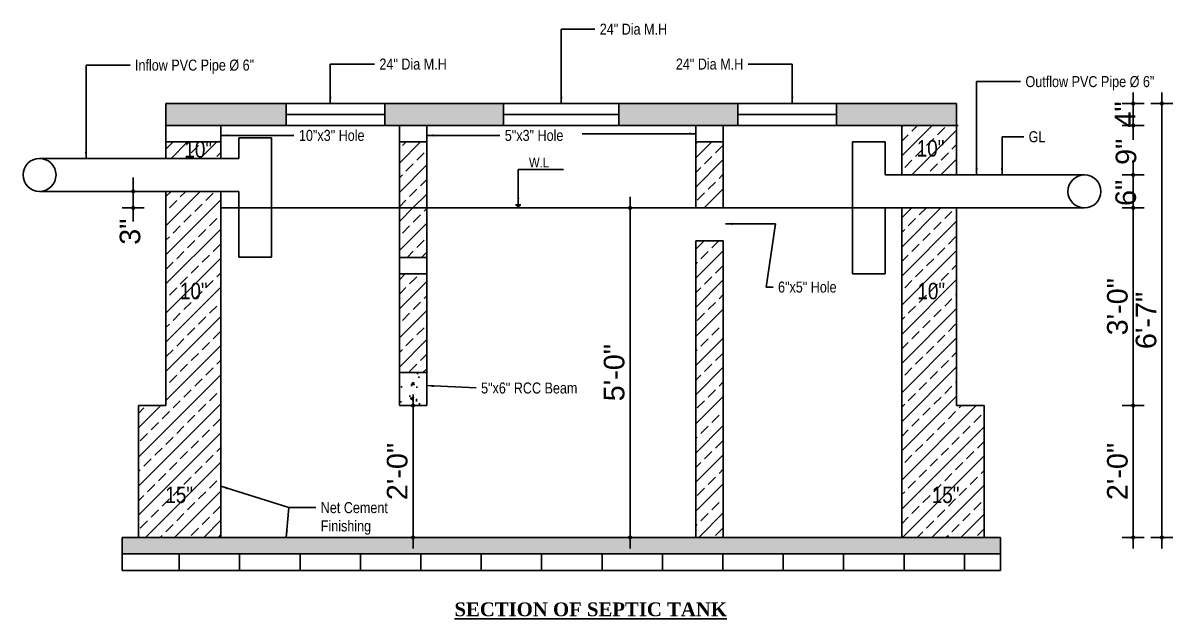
# Model space of a CAD drawing. Header units: inches. Extents: x -4010 to 92088, y -38563 to -1318.
# Drawn here: x 89758.4 to 89968.3, y -35111.9 to -35003.4 of the extents above; entities that cross this region are included whole.
import ezdxf

# ---------------------------------------------------------------- set-up
doc = ezdxf.new("R2010")
doc.units = ezdxf.units.IN
doc.header["$MEASUREMENT"] = 0
doc.header["$PDMODE"] = 99
doc.layers.add('col', color=5, linetype='Continuous')
doc.styles.add('ARIAL', font='arial.ttf')
doc.styles.get("Standard").update_dxf_attribs({"font": 'ARIALN.TTF'})
doc.dimstyles.new('3-8', dxfattribs={"dimscale": 1.25, "dimtxt": 6, "dimasz": 2, "dimexe": 0.18, "dimexo": 6, "dimgap": 0, "dimtad": 0, "dimdec": 0, "dimzin": 3, "dimdsep": 46, "dimlunit": 3, "dimtxsty": 'ARIAL', "dimblk": 'DD', "dimcen": 1, "dimse1": 1, "dimse2": 1, "dimclrd": 256, "dimclrt": 256, "dimadec": 0, "dimazin": 0, "dimtfac": 0.5, "dimtdec": 0, "dimtmove": 2, "dimatfit": 0, "dimfxl": 0.18, "dimtvp": 0.75, "dimfrac": 1, "dimtolj": 1, "dimtzin": 0, "dimarcsym": 0})
pattern_1 = [(45, (89291.8155, -35771.5115), (-2.65165, 2.65165), []), (45, (89294.467, -35771.5115), (-2.65165, 2.65165), [1.875, -0.9375])]
pattern_2 = [(45, (89291.8155, -35765.5115), (-2.65165, 2.65165), []), (45, (89294.467, -35765.5115), (-2.65165, 2.65165), [1.875, -0.9375])]

# ---------------------------------------------------------------- blocks, each defined once
blk = doc.blocks.new('DD')
for p, q in [((-1.6, 0), (1.6, 0)), ((0, 1.6), (0, -1.6))]:
    blk.add_line(p, q)
at = {"const_width": 0.3}
blk.add_lwpolyline([(-0.15, 0, 1), (0.15, 0, 1)], format="xyb", close=True, dxfattribs=at)
blk = doc.blocks.new('*D1397')
at = {"layer": 'col', "lineweight": -2}
blk.add_line((89960.56, -35095.78), (89960.56, -35074.28), dxfattribs=at)
at = {"layer": 'Defpoints', "color": 0}
for p in [(89949.87, -35073.03), (89960.56, -35073.03), (89949.87, -35097.03)]:
    blk.add_point(p, dxfattribs=at)
at = {"layer": 'col', "lineweight": -2, "xscale": 1.25, "yscale": 1.25, "zscale": 1.25}
for p, rotation in [((89960.56, -35073.03), 90), ((89960.56, -35097.03), 270)]:
    blk.add_blockref('DD', p, dxfattribs=dict(at, rotation=rotation))
at = {"layer": 'col', "insert": (89957.69, -35085.03), "char_height": 3.75, "attachment_point": 5, "rotation": 90, "style": 'ARIAL'}
blk.add_mtext('\\A1;2\'-0"', dxfattribs=at)
blk = doc.blocks.new('*D1398')
at = {"layer": 'col', "lineweight": -2}
blk.add_line((89960.56, -35071.78), (89960.56, -35038.28), dxfattribs=at)
at = {"layer": 'Defpoints', "color": 0}
for p in [(89955.06, -35037.03), (89960.56, -35037.03), (89949.87, -35073.03)]:
    blk.add_point(p, dxfattribs=at)
at = {"layer": 'col', "lineweight": -2, "xscale": 1.25, "yscale": 1.25, "zscale": 1.25}
for p, rotation in [((89960.56, -35037.03), 90), ((89960.56, -35073.03), 270)]:
    blk.add_blockref('DD', p, dxfattribs=dict(at, rotation=rotation))
at = {"layer": 'col', "insert": (89957.69, -35055.03), "char_height": 3.75, "attachment_point": 5, "rotation": 90, "style": 'ARIAL'}
blk.add_mtext('\\A1;3\'-0"', dxfattribs=at)
blk = doc.blocks.new('*D1399')
at = {"layer": 'col', "lineweight": -2}
for p, q in [((89960.56, -35023.28), (89960.56, -35024.66)), ((89960.56, -35029.78), (89960.56, -35028.97))]:
    blk.add_line(p, q, dxfattribs=at)
at = {"layer": 'Defpoints', "color": 0}
for p in [(89948.97, -35022.03), (89960.56, -35022.03), (89955.06, -35031.03)]:
    blk.add_point(p, dxfattribs=at)
at = {"layer": 'col', "lineweight": -2, "xscale": 1.25, "yscale": 1.25, "zscale": 1.25}
for p, rotation in [((89960.56, -35022.03), 90), ((89960.56, -35031.03), 270)]:
    blk.add_blockref('DD', p, dxfattribs=dict(at, rotation=rotation))
at = {"layer": 'col', "insert": (89959.26, -35026.82), "char_height": 3.75, "attachment_point": 5, "rotation": 90, "style": 'ARIAL'}
blk.add_mtext('\\A1;9"', dxfattribs=at)
blk = doc.blocks.new('*D1400')
at = {"layer": 'col', "lineweight": -2}
blk.add_line((89960.57, -35020.78), (89960.57, -35019.28), dxfattribs=at)
at = {"layer": 'Defpoints', "color": 0}
for p in [(89949.16, -35018.03), (89960.57, -35018.03), (89948.97, -35022.03)]:
    blk.add_point(p, dxfattribs=at)
at = {"layer": 'col', "lineweight": -2, "xscale": 1.25, "yscale": 1.25, "zscale": 1.25}
for p, rotation in [((89960.57, -35018.03), 90), ((89960.57, -35022.03), 270)]:
    blk.add_blockref('DD', p, dxfattribs=dict(at, rotation=rotation))
at = {"layer": 'col', "insert": (89959.04, -35020.03), "char_height": 3.75, "attachment_point": 5, "rotation": 90, "style": 'ARIAL'}
blk.add_mtext('\\A1;4"', dxfattribs=at)
blk = doc.blocks.new('*D1401')
at = {"layer": 'col', "lineweight": -2}
blk.add_line((89965.78, -35019.28), (89965.78, -35095.78), dxfattribs=at)
at = {"layer": 'Defpoints', "color": 0}
for p in [(89949.47, -35018.03), (89952.87, -35097.03), (89965.78, -35097.03)]:
    blk.add_point(p, dxfattribs=at)
at = {"layer": 'col', "lineweight": -2, "xscale": 1.25, "yscale": 1.25, "zscale": 1.25}
for p, rotation in [((89965.78, -35018.03), 90), ((89965.78, -35097.03), 270)]:
    blk.add_blockref('DD', p, dxfattribs=dict(at, rotation=rotation))
at = {"layer": 'col', "insert": (89962.91, -35057.53), "char_height": 3.75, "attachment_point": 5, "rotation": 90, "style": 'ARIAL'}
blk.add_mtext('\\A1;6\'-7"', dxfattribs=at)
blk = doc.blocks.new('*D1380')
at = {"layer": 'col', "lineweight": -2}
blk.add_line((89868.92, -35038.28), (89868.92, -35095.78), dxfattribs=at)
at = {"layer": 'Defpoints', "color": 0}
for p in [(89870.17, -35037.03), (89868.92, -35097.03), (89872.44, -35097.03)]:
    blk.add_point(p, dxfattribs=at)
at = {"layer": 'col', "lineweight": -2, "xscale": 1.25, "yscale": 1.25, "zscale": 1.25}
for p, rotation in [((89868.92, -35037.03), 90), ((89868.92, -35097.03), 270)]:
    blk.add_blockref('DD', p, dxfattribs=dict(at, rotation=rotation))
at = {"layer": 'col', "insert": (89866.04, -35067.03), "char_height": 3.75, "attachment_point": 5, "rotation": 90, "style": 'ARIAL'}
blk.add_mtext('\\A1;5\'-0"', dxfattribs=at)
blk = doc.blocks.new('*D1381')
at = {"layer": 'col', "lineweight": -2}
for p, q in [((89960.56, -35029.78), (89960.56, -35028.53)), ((89960.56, -35037.03), (89960.56, -35031.03)), ((89960.56, -35038.28), (89960.56, -35039.53))]:
    blk.add_line(p, q, dxfattribs=at)
at = {"layer": 'Defpoints', "color": 0}
for p in [(89960.56, -35031.03), (89960.56, -35031.03), (89960.56, -35037.03)]:
    blk.add_point(p, dxfattribs=at)
at = {"layer": 'col', "lineweight": -2, "xscale": 1.25, "yscale": 1.25, "zscale": 1.25}
for p, rotation in [((89960.56, -35031.03), 270), ((89960.56, -35037.03), 90)]:
    blk.add_blockref('DD', p, dxfattribs=dict(at, rotation=rotation))
at = {"layer": 'col', "insert": (89959.21, -35034.3), "char_height": 3.75, "attachment_point": 5, "rotation": 90, "style": 'ARIAL'}
blk.add_mtext('\\A1;6"', dxfattribs=at)
blk = doc.blocks.new('*D1402')
at = {"layer": 'col', "lineweight": -2}
blk.add_line((89829.4, -35095.78), (89829.4, -35074.28), dxfattribs=at)
at = {"layer": 'Defpoints', "color": 0}
for p in [(89829.4, -35073.03), (89829.4, -35073.03), (89831.13, -35097.03)]:
    blk.add_point(p, dxfattribs=at)
at = {"layer": 'col', "lineweight": -2, "xscale": 1.25, "yscale": 1.25, "zscale": 1.25}
for p, rotation in [((89829.4, -35073.03), 90), ((89829.4, -35097.03), 270)]:
    blk.add_blockref('DD', p, dxfattribs=dict(at, rotation=rotation))
at = {"layer": 'col', "insert": (89826.53, -35085.03), "char_height": 3.75, "attachment_point": 5, "rotation": 90, "style": 'ARIAL'}
blk.add_mtext('\\A1;2\'-0"', dxfattribs=at)
blk = doc.blocks.new('*D1403')
at = {"layer": 'col', "lineweight": -2}
for p, q in [((89778.45, -35032.78), (89778.45, -35031.53)), ((89778.45, -35037.03), (89778.45, -35034.03)), ((89778.45, -35038.28), (89778.45, -35039.53))]:
    blk.add_line(p, q, dxfattribs=at)
at = {"layer": 'Defpoints', "color": 0}
for p in [(89778.45, -35034.03), (89781.39, -35034.03), (89784.4, -35037.03)]:
    blk.add_point(p, dxfattribs=at)
at = {"layer": 'col', "lineweight": -2, "xscale": 1.25, "yscale": 1.25, "zscale": 1.25}
for p, rotation in [((89778.45, -35034.03), 270), ((89778.45, -35037.03), 90)]:
    blk.add_blockref('DD', p, dxfattribs=dict(at, rotation=rotation))
at = {"layer": 'col', "insert": (89777.87, -35041.37), "char_height": 3.75, "attachment_point": 5, "rotation": 90, "style": 'ARIAL'}
blk.add_mtext('\\A1;3"', dxfattribs=at)

msp = doc.modelspace()

# ---------------------------------------------------------------- hatches: boundary and pattern name
at = {"layer": 'col'}
h = msp.add_hatch(dxfattribs=at)
h.set_pattern_fill('AR-CONC', color=256, scale=0.75, style=0)
h.set_pattern_definition([(50, (89291.8155, -35765.5115), (5.379451, -0.470641), [0.5625, -6.1875]), (355, (89291.8155, -35765.5115), (-1.040635, 5.64144), [0.45, -4.95]), (100.4514, (89292.264, -35765.5507), (4.33882, 5.170797), [0.47805, -5.258566]), (46.1842, (89291.8155, -35764.0115), (8.00431, -1.241393), [0.84375, -9.28125]), (96.6356, (89292.4825, -35764.115), (7.00997, 7.305884), [0.71708, -7.88785]), (351.1842, (89291.8155, -35764.0115), (7.009965, 7.30589), [0.675, -7.425]), (21, (89292.5655, -35764.3865), (4.476803, -3.019642), [0.5625, -6.1875]), (326, (89292.5655, -35764.3865), (1.824865, 5.438625), [0.45, -4.95]), (71.4514, (89292.9386, -35764.638), (6.30167, 2.41898), [0.47805, -5.258566]), (37.5, (89291.8155, -35765.5115), (0.091199, 2.496704), [0, -4.89, 0, -5.025, 0, -4.96875]), (7.5, (89291.8155, -35765.5115), (1.9730215, 2.958088), [0, -2.865, 0, -4.7775, 0, -1.89375]), (327.5, (89290.143, -35765.5115), (4.0036683, -0.1691615), [0, -1.875, 0, -5.85, 0, -7.7625]), (317.5, (89289.393, -35765.5115), (4.373896, 0.750787), [0, -2.4375, 0, -3.885, 0, -5.5125])])
h.paths.add_polyline_path([(89845.901, -35022.032), (89845.901, -35018.032), (89824.274, -35018.032), (89824.274, -35022.032), (89826.901, -35022.032), (89831.901, -35022.032)])
h.paths.add_polyline_path([(89888.528, -35018.032), (89866.901, -35018.032), (89866.901, -35022.032), (89880.901, -35022.032), (89888.528, -35022.032)])
h.paths.add_polyline_path([(89928.401, -35022.032), (89928.401, -35018.032), (89906.528, -35018.032), (89906.528, -35022.032)])
h.paths.add_polyline_path([(89784.401, -35018.032), (89784.401, -35022.032), (89803.647, -35022.032), (89806.274, -35022.032), (89806.274, -35018.032)])
h = msp.add_hatch(dxfattribs=at)
h.set_pattern_fill('ANSI33', color=256, scale=15, style=0)
h.set_pattern_definition(pattern_2)
h.paths.add_polyline_path([(89794.401, -35028.032), (89794.401, -35025.032), (89784.401, -35025.032), (89784.401, -35028.032)])
h.paths.add_polyline_path([(89787.263, -35024.12), (89793.276, -35024.12), (89793.276, -35028.683), (89787.263, -35028.683)], flags=9)
h = msp.add_hatch(dxfattribs=at)
h.set_pattern_fill('ANSI33', color=256, scale=15, style=0)
h.set_pattern_definition(pattern_2)
h.paths.add_polyline_path([(89918.401, -35031.032), (89928.401, -35031.032), (89928.401, -35022.032), (89918.401, -35022.032)])
h.paths.add_polyline_path([(89920.64, -35023.934), (89926.653, -35023.934), (89926.653, -35028.497), (89920.64, -35028.497)], flags=24)
h = msp.add_hatch(dxfattribs=at)
h.set_pattern_fill('ANSI33', color=256, scale=15, style=0)
h.set_pattern_definition(pattern_2)
h.paths.add_polyline_path([(89826.901, -35025.032), (89826.901, -35037.032), (89831.901, -35037.032), (89831.901, -35025.032)])
h = msp.add_hatch(dxfattribs=at)
h.set_pattern_fill('ANSI33', color=256, scale=15, style=0)
h.set_pattern_definition(pattern_2)
h.paths.add_polyline_path([(89885.901, -35025.032), (89880.901, -35025.032), (89880.901, -35037.032), (89885.901, -35037.032)])
h = msp.add_hatch(dxfattribs=at)
h.set_pattern_fill('ANSI33', color=256, scale=15, style=0)
h.set_pattern_definition(pattern_1)
h.paths.add_polyline_path([(89928.401, -35073.032), (89928.401, -35037.032), (89918.401, -35037.032), (89918.401, -35097.032), (89933.401, -35097.032), (89933.401, -35073.032)])
h.paths.add_polyline_path([(89794.401, -35034.032), (89784.401, -35034.032), (89784.401, -35037.032), (89784.401, -35073.032), (89779.401, -35073.032), (89779.401, -35097.032), (89794.401, -35097.032)])
h.paths.add_polyline_path([(89920.763, -35049.913), (89926.775, -35049.913), (89926.775, -35054.477), (89920.763, -35054.477)], flags=24)
h.paths.add_polyline_path([(89923.382, -35087.011), (89929.395, -35087.011), (89929.395, -35091.574), (89923.382, -35091.574)], flags=24)
h.paths.add_polyline_path([(89786.461, -35049.913), (89792.473, -35049.913), (89792.473, -35054.477), (89786.461, -35054.477)], flags=24)
h.paths.add_polyline_path([(89783.794, -35087.011), (89789.807, -35087.011), (89789.807, -35091.574), (89783.794, -35091.574)], flags=24)
h = msp.add_hatch(dxfattribs=at)
h.set_pattern_fill('ANSI33', color=256, scale=15, style=0)
h.set_pattern_definition(pattern_2)
h.paths.add_polyline_path([(89826.901, -35046.047), (89831.901, -35046.047), (89831.901, -35037.032), (89826.901, -35037.032)])
h.paths.add_polyline_path([(89826.901, -35067.032), (89831.901, -35067.032), (89831.901, -35049.047), (89826.901, -35049.047)])
h = msp.add_hatch(dxfattribs=at)
h.set_pattern_fill('ANSI33', color=256, scale=15, style=0)
h.set_pattern_definition(pattern_1)
h.paths.add_polyline_path([(89880.901, -35097.032), (89885.901, -35097.032), (89885.901, -35043.032), (89880.901, -35043.032)])
h = msp.add_hatch(dxfattribs=at)
h.set_pattern_fill('AR-CONC', color=256, scale=0.75, style=0)
h.set_pattern_definition([(50, (89291.8155, -35771.5115), (5.379451, -0.47064), [0.5625, -6.1875]), (355, (89291.8155, -35771.5115), (-1.040635, 5.64144), [0.45, -4.95]), (100.4514, (89292.264, -35771.5507), (4.33882, 5.170797), [0.47805, -5.258566]), (46.1842, (89291.8155, -35770.0115), (8.00431, -1.241393), [0.84375, -9.28125]), (96.6356, (89292.4825, -35770.115), (7.00997, 7.305884), [0.71708, -7.88785]), (351.1842, (89291.8155, -35770.0115), (7.009965, 7.30589), [0.675, -7.425]), (21, (89292.5655, -35770.3865), (4.476803, -3.019642), [0.5625, -6.1875]), (326, (89292.5655, -35770.3865), (1.824865, 5.438625), [0.45, -4.95]), (71.4514, (89292.9386, -35770.638), (6.30167, 2.41898), [0.47805, -5.258566]), (37.5, (89291.8155, -35771.5115), (0.091199, 2.496704), [0, -4.89, 0, -5.025, 0, -4.96875]), (7.5, (89291.8155, -35771.5115), (1.9730215, 2.958088), [0, -2.865, 0, -4.7775, 0, -1.89375]), (327.5, (89290.143, -35771.5115), (4.0036683, -0.1691615), [0, -1.875, 0, -5.85, 0, -7.7625]), (317.5, (89289.393, -35771.5115), (4.373896, 0.750787), [0, -2.4375, 0, -3.885, 0, -5.5125])])
h.paths.add_polyline_path([(89826.901, -35073.032), (89831.901, -35073.032), (89831.901, -35067.032), (89826.901, -35067.032)])
h = msp.add_hatch(dxfattribs=at)
h.set_pattern_fill('AR-CONC', color=256, scale=0.75, style=0)
h.set_pattern_definition([(50, (89291.8155, -35765.5115), (5.379451, -0.47064), [0.5625, -6.1875]), (355, (89291.8155, -35765.5115), (-1.040635, 5.64144), [0.45, -4.95]), (100.4514, (89292.264, -35765.5507), (4.33882, 5.170797), [0.47805, -5.258566]), (46.1842, (89291.8155, -35764.0115), (8.00431, -1.241393), [0.84375, -9.28125]), (96.6356, (89292.4825, -35764.115), (7.00997, 7.305884), [0.71708, -7.88785]), (351.1842, (89291.8155, -35764.0115), (7.009965, 7.30589), [0.675, -7.425]), (21, (89292.5655, -35764.3865), (4.476803, -3.019642), [0.5625, -6.1875]), (326, (89292.5655, -35764.3865), (1.824865, 5.438625), [0.45, -4.95]), (71.4514, (89292.9386, -35764.638), (6.30167, 2.41898), [0.47805, -5.258566]), (37.5, (89291.8155, -35765.5115), (0.091199, 2.496704), [0, -4.89, 0, -5.025, 0, -4.96875]), (7.5, (89291.8155, -35765.5115), (1.9730215, 2.958088), [0, -2.865, 0, -4.7775, 0, -1.89375]), (327.5, (89290.143, -35765.5115), (4.0036683, -0.1691615), [0, -1.875, 0, -5.85, 0, -7.7625]), (317.5, (89289.393, -35765.5115), (4.373896, 0.750787), [0, -2.4375, 0, -3.885, 0, -5.5125])])
h.paths.add_polyline_path([(89936.401, -35100.032), (89936.401, -35097.032), (89776.401, -35097.032), (89776.401, -35100.032)])
h = msp.add_hatch(dxfattribs=at)
h.set_pattern_fill('BRICK', color=256, scale=22, style=0)
h.set_pattern_definition([(0, (89291.8155, -35765.5115), (0, 5.5), []), (90, (89291.816, -35765.511), (-11, 7e-16), [5.5, -5.5]), (90, (89297.316, -35765.511), (-11, 7e-16), [-5.5, 5.5])])
h.paths.add_polyline_path([(89936.401, -35103.032), (89936.401, -35100.032), (89776.401, -35100.032), (89776.401, -35103.032)])

# ---------------------------------------------------------------- linework, layer by layer
for p, q in [((89784.401, -35028.032), (89784.401, -35018.032)), ((89784.401, -35018.032), (89928.401, -35018.032)), ((89806.274, -35022.032), (89806.274, -35018.032)), ((89824.274, -35022.032), (89824.274, -35018.032)), ((89845.901, -35022.032), (89845.901, -35018.032)), ((89866.901, -35022.032), (89866.901, -35018.032)), ((89888.528, -35022.032), (89888.528, -35018.032)), ((89906.528, -35022.032), (89906.528, -35018.032)), ((89928.401, -35031.032), (89928.401, -35018.032)), ((89806.274, -35020.032), (89824.274, -35020.032)), ((89845.901, -35020.032), (89866.901, -35020.032)), ((89906.528, -35020.032), (89888.528, -35020.032)), ((89784.401, -35022.032), (89803.647, -35022.032)), ((89794.401, -35028.032), (89794.401, -35022.032)), ((89826.901, -35022.032), (89803.647, -35022.032)), ((89826.901, -35073.032), (89826.901, -35022.032)), ((89826.901, -35022.032), (89831.901, -35022.032)), ((89831.901, -35073.032), (89831.901, -35022.032)), ((89831.901, -35022.032), (89880.901, -35022.032)), ((89880.901, -35037.032), (89880.901, -35022.032)), ((89880.901, -35022.032), (89928.651, -35022.032)), ((89885.901, -35037.032), (89885.901, -35022.032)), ((89918.401, -35031.032), (89918.401, -35022.032)), ((89784.401, -35025.032), (89794.401, -35025.032)), ((89797.647, -35028.032), (89797.647, -35024.307)), ((89797.647, -35024.307), (89803.647, -35024.307)), ((89803.647, -35024.307), (89803.647, -35046.032)), ((89826.901, -35025.032), (89831.901, -35025.032)), ((89880.901, -35025.032), (89885.901, -35025.032)), ((89909.405, -35025.032), (89909.405, -35049.032)), ((89915.405, -35025.032), (89909.405, -35025.032)), ((89915.405, -35031.032), (89915.405, -35025.032)), ((89797.647, -35028.032), (89761.373, -35028.032)), ((89915.405, -35031.032), (89951.678, -35031.032)), ((89797.647, -35034.032), (89761.373, -35034.032)), ((89784.401, -35037.032), (89784.401, -35034.032)), ((89794.401, -35097.032), (89794.401, -35034.032)), ((89797.647, -35034.032), (89797.647, -35046.032)), ((89848.08, -35036.453), (89849.039, -35036.453)), ((89848.209, -35036.608), (89848.911, -35036.608)), ((89784.401, -35073.032), (89784.401, -35037.032)), ((89784.401, -35037.032), (89784.401, -35037.032)), ((89794.401, -35037.032), (89918.401, -35037.032)), ((89848.343, -35036.769), (89848.777, -35036.769)), ((89848.444, -35036.891), (89848.675, -35036.891)), ((89880.901, -35037.032), (89885.901, -35037.032)), ((89915.405, -35037.032), (89951.678, -35037.032)), ((89915.405, -35037.032), (89915.405, -35049.032)), ((89918.401, -35097.032), (89918.401, -35037.032)), ((89928.401, -35073.032), (89928.401, -35037.032)), ((89928.401, -35037.032), (89928.401, -35037.032)), ((89880.901, -35097.032), (89880.901, -35043.032)), ((89885.901, -35043.032), (89880.901, -35043.032)), ((89885.901, -35097.032), (89885.901, -35043.032)), ((89803.647, -35046.032), (89797.647, -35046.032)), ((89826.901, -35046.047), (89831.901, -35046.047)), ((89826.901, -35049.047), (89831.901, -35049.047)), ((89909.405, -35049.032), (89915.405, -35049.032)), ((89831.901, -35067.032), (89826.901, -35067.032)), ((89779.401, -35097.032), (89779.401, -35073.032)), ((89779.401, -35073.032), (89784.401, -35073.032)), ((89831.901, -35073.032), (89826.901, -35073.032)), ((89928.401, -35073.032), (89933.401, -35073.032)), ((89933.401, -35097.032), (89933.401, -35073.032)), ((89776.401, -35097.032), (89936.401, -35097.032)), ((89776.401, -35103.032), (89776.401, -35097.032)), ((89936.401, -35103.032), (89936.401, -35097.032)), ((89776.401, -35100.032), (89936.401, -35100.032)), ((89776.401, -35103.032), (89936.401, -35103.032))]:
    msp.add_line(p, q, dxfattribs=at)
for centre in [(89761.373, -35031.032), (89951.678, -35034.032)]:
    msp.add_circle(centre, 3, dxfattribs=at)

# ---------------------------------------------------------------- texts
for s, insert, char_height, attachment_point in [('24" Dia M.H', (89863.405, -35003.489), 2, 1), ('Inflow PVC Pipe %%C 6"', (89778.753, -35010.038), 2, 1), ('24" Dia M.H', (89823.272, -35009.849), 2, 1), ('24" Dia M.H', (89889.53, -35009.849), 2, 3), ('Outflow PVC Pipe %%C 6"', (89940.932, -35013.038), 2, 1), ('10"x3" Hole', (89808.615, -35022.835), 2, 1), ('5"x3" Hole', (89846.115, -35022.835), 2, 1), ('GL', (89941.512, -35023.072), 2, 1), ('10"', (89790.269, -35026.402), 3, 5), ('10"', (89923.647, -35026.215), 3, 5), ('W.L', (89852.346, -35028.771), 1.8, 5), ('10"', (89789.467, -35052.195), 3, 5), ('6"x5" Hole', (89895.868, -35050.441), 2, 1), ('10"', (89923.769, -35052.195), 3, 5), ('5"x6" RCC Beam', (89841.792, -35068.826), 2, 1), ('15"', (89786.801, -35089.293), 3, 5), ('15"', (89926.389, -35089.293), 3, 5), ('Net Cement\\PFinishing', (89812.589, -35090.607), 2, 1)]:
    msp.add_mtext(s, dxfattribs=dict(at, insert=insert, char_height=char_height, attachment_point=attachment_point))
at = {"layer": 'col', "insert": (89836.942, -35108.873), "char_height": 2.5, "width": 81.96997, "attachment_point": 1}
msp.add_mtext('\\pt22.5;{\\fTimes New Roman|b1|i0|c0|p18;\\LSECTION OF SEPTIC TANK}', dxfattribs=at)

# ---------------------------------------------------------------- dimensions: what is measured, and where the dimension line sits
at = {"layer": 'col'}
for base, p1, p2, picture, middle in [((89960.574, -35018.032), (89948.97, -35022.032), (89949.156, -35018.032), '*D1400', (89959.039, -35020.032)), ((89960.565, -35022.032), (89955.058, -35031.032), (89948.97, -35022.032), '*D1399', (89959.257, -35026.817)), ((89960.565, -35031.032), (89960.565, -35037.032), (89960.565, -35031.032), '*D1381', (89959.212, -35034.304)), ((89778.449, -35034.032), (89784.401, -35037.032), (89781.392, -35034.032), '*D1403', (89777.873, -35041.37))]:
    dim = msp.add_linear_dim(base=base, p1=p1, p2=p2, angle=90, dimstyle='3-8', override={"dimtxt": 3, "dimasz": 1}, dxfattribs=at)
    dim.commit()
    dim.dimension.update_dxf_attribs({"geometry": picture, "text_midpoint": middle, "dimtype": 160})
for base, p1, p2, picture, middle in [((89965.782, -35097.032), (89949.469, -35018.032), (89952.869, -35097.032), '*D1401', (89962.91, -35057.532)), ((89868.916, -35097.032), (89870.173, -35037.032), (89872.436, -35097.032), '*D1380', (89866.044, -35067.032)), ((89960.565, -35037.032), (89949.869, -35073.032), (89955.058, -35037.032), '*D1398', (89957.691, -35055.032)), ((89829.401, -35073.032), (89831.128, -35097.032), (89829.401, -35073.032), '*D1402', (89826.529, -35085.032)), ((89960.565, -35073.032), (89949.869, -35097.032), (89949.869, -35073.032), '*D1397', (89957.693, -35085.032))]:
    dim = msp.add_linear_dim(base=base, p1=p1, p2=p2, angle=90, dimstyle='3-8', override={"dimtxt": 3, "dimasz": 1}, dxfattribs=at)
    dim.commit()
    dim.dimension.update_dxf_attribs({"geometry": picture, "text_midpoint": middle})

# ---------------------------------------------------------------- leaders
at = {"layer": 'col', "annotation_type": 0, "has_hookline": 1}
for points, hookline_direction, text_width in [([(89856.401, -35018.032), (89856.401, -35004.489), (89862.505, -35004.489)], 0, 15.272), ([(89769.839, -35028.032), (89769.85, -35011.038), (89777.853, -35011.038)], 0, 26.366), ([(89814.332, -35018.032), (89814.332, -35010.849), (89822.372, -35010.849)], 0, 15.272), ([(89898.469, -35018.032), (89898.469, -35010.849), (89890.43, -35010.849)], 1, 15.272), ([(89932.028, -35031.032), (89932.028, -35014.038), (89940.032, -35014.038)], 0, 28.306), ([(89794.401, -35023.835), (89807.715, -35023.835)], 0, 14.366), ([(89831.901, -35023.835), (89845.215, -35023.835)], 0, 13.094), ([(89936.667, -35031.032), (89936.667, -35024.072), (89940.612, -35024.072)], 0, 3.769), ([(89886.275, -35039.94), (89895.418, -35039.94), (89893.718, -35051.441), (89894.968, -35051.441)], 0, 13.109), ([(89831.901, -35069.398), (89840.892, -35069.826)], 0, 20.96), ([(89806.321, -35097.032), (89806.775, -35091.607), (89811.689, -35091.607)], 0, 14.27)]:
    msp.add_leader(points, dimstyle='3-8', override={"dimtxt": 3, "dimasz": 1}, dxfattribs=dict(at, hookline_direction=hookline_direction, text_width=text_width))
at = {"layer": 'col'}
for points in [[(89880.901, -35023.523), (89860.179, -35023.523)], [(89848.557, -35036.445), (89848.557, -35030.03), (89856.77, -35030.03)], [(89794.401, -35087.723), (89806.775, -35091.607)]]:
    msp.add_leader(points, dimstyle='3-8', override={"dimtxt": 3, "dimasz": 1}, dxfattribs=at)

doc.saveas('drawing.dxf')
